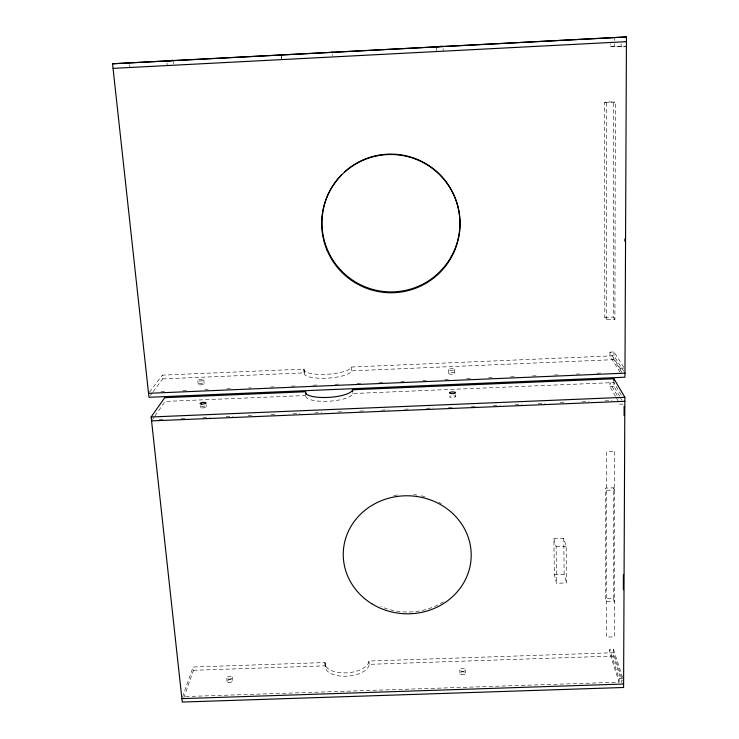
<?xml version="1.0" encoding="UTF-8"?>
<svg xmlns="http://www.w3.org/2000/svg" width="739" height="739" viewBox="0 0 739 739"><rect width="100%" height="100%" fill="white"/><g stroke="black" fill="none" stroke-linecap="round" stroke-linejoin="round"><path stroke-width="0.55" stroke-dasharray="3.69 2.77" d="M622.617 677.497L613.444 649.396L609.721 649.516L609.721 652.851L619.06 682.171L182.616 696.637L193.128 667.021L325.058 662.532A22.041 10.826 -4.6 0 0 345.797 672.887A22.041 10.826 -4.6 0 0 368.964 661.035L613.435 652.722L622.607 680.952M615.504 396.372L609.943 386.525L609.943 382.728L618.857 398.321M609.971 352.124L609.961 355.976L620.067 372.244L620.076 368.207L609.971 352.124L613.97 351.949L623.679 367.08M610.22 46.335L625.647 46.345L610.22 46.335L610.22 44.118M614.913 319.414L613.241 317.086L613.582 101.779L604.714 102.222L604.798 317.465L606.405 319.793L614.913 319.414L615.347 102.305L613.582 101.779M613.416 598.488L613.61 487.814L605.472 488.128L605.5 598.766L606.405 601.407L614.358 601.121L613.416 598.488L605.5 598.766M622.192 683.159L613.425 656.047L613.444 649.396M619.587 396.196L613.906 386.358L613.915 380.659M621.896 372.327L613.952 359.644L613.97 351.949M614.515 46.114L614.515 43.897M614.525 40.571L614.525 38.345M619.06 682.171L619.07 678.707L609.721 649.516M621.12 46.585L621.13 43.767M183.771 697.819L193.47 670.291L193.128 667.021M152.428 419.66L154.322 416.925M154.959 416.011L165.111 401.416L305.9 395.504M150.359 395.439L152.419 392.686M153.102 391.762L162.737 378.904L162.331 375.135L304.006 369.066A23.694 6.069 -3.7 0 0 325.908 374.34A23.694 6.069 -3.7 0 0 351.173 367.052L613.961 355.801L623.661 371.107M149.426 392.15L162.331 375.135M604.714 102.222L606.405 102.758L615.347 102.305M604.798 317.465L613.241 317.086M162.737 378.904L304.283 372.862A23.666 6.134 -3.7 0 0 326.158 378.211A23.666 6.134 -3.7 0 0 351.404 370.858L613.952 359.644M620.076 368.207L624.289 368.031M160.963 391.661L165.573 391.467M182.875 390.737L186.339 390.589M204.795 389.813L208.259 389.665M226.716 388.88L231.325 388.686M248.627 387.957L250.937 387.855M270.548 387.024L274.003 386.885M291.305 386.146L295.923 385.952M313.225 385.222L317.844 385.028M335.146 384.298L338.601 384.151M357.057 383.365L361.676 383.171M378.978 382.442L383.587 382.248M400.898 381.509L404.353 381.37M422.81 380.585L426.274 380.437M444.73 379.661L449.34 379.467M466.642 378.728L471.26 378.534M488.562 377.805L492.026 377.657M510.483 376.881L515.092 376.678M532.394 375.948L537.013 375.754M554.315 375.024L558.924 374.83M576.226 374.091L579.69 373.952M596.992 373.213L602.765 372.973M305.817 396.095A23.546 6.531 -3.8 0 0 328.753 401.222A23.546 6.531 -3.8 0 0 352.771 393.536L613.915 382.562L621.878 396.196M609.943 386.525L613.906 386.358M159.338 419.373L163.938 419.179M181.212 418.468L186.976 418.228M203.096 417.563L210.005 417.276M226.125 416.602L233.034 416.316M248.008 415.697L253.763 415.457M271.037 414.736L275.647 414.551M292.921 413.831L299.831 413.544M314.796 412.925L321.705 412.639M337.834 411.974L342.434 411.78M359.708 411.06L365.472 410.819M381.592 410.154L388.502 409.868M404.621 409.203L410.385 408.963M426.505 408.288L433.414 408.002M448.388 407.383L454.143 407.143M471.417 406.432L477.172 406.191M493.301 405.517L500.211 405.231M515.175 404.612L522.085 404.325M538.214 403.66L545.123 403.374M560.088 402.755L565.852 402.515M581.972 401.84L588.881 401.554M605.001 400.889L611.91 400.603M623.088 404.113L619.956 404.242L616.067 397.351M553.88 538.694L563.774 538.315L566.148 546.26L566.517 582.932L556.559 583.293L554.352 574.84L553.88 538.694L556.107 546.638L556.559 583.293M556.107 546.638L566.148 546.26M554.352 574.84L564.153 574.489L566.517 582.932M193.47 670.291L325.299 665.821A22.022 10.873 -4.6 0 0 346.018 676.222A22.022 10.873 -4.6 0 0 369.158 664.333L613.425 656.047M619.07 678.707L622.977 678.578M620.16 397.185L621.859 400.132M613.61 487.814L614.571 489.985L606.405 490.299L605.472 488.128M129.593 64.746L129.824 66.926M166.986 62.981L167.208 65.208M197.858 380.622L198.237 384.474M200.278 405.563L200.463 407.466M226.79 678.347L227.113 681.681M173.314 61.513L173.526 63.739M203.788 379.781L204.158 383.633M206.172 404.695L206.357 406.598M232.258 677.127L232.582 680.453M281.568 56.266L281.707 58.187M304.006 369.066L304.283 372.862M325.058 662.532L325.299 665.821M281.467 56.838L281.624 59.037M303.914 369.62L304.191 373.426M325.003 663.511L325.243 666.8M332.254 54.455L332.319 55.554M351.173 367.052L351.404 370.858M352.715 392.594L352.771 393.536M368.964 661.035L369.158 664.333M436.509 47.786L436.638 51.167M448.564 369.648L448.712 373.537M459.815 669.987L459.944 673.34M443.077 48.571L443.16 50.834M454.633 369.389L454.771 373.278A3.03 0.804 -2.1 0 1 450.079 374.146A3.03 0.804 -2.1 0 1 450.384 372.742A3.03 0.804 -2.1 0 1 454.762 373.352M455.538 394.571L455.603 396.492A3.011 0.859 -2.1 0 1 450.938 397.388A3.011 0.859 -2.1 0 1 451.243 395.901A3.011 0.859 -2.1 0 1 455.603 396.566M465.45 669.793L465.57 673.155M563.774 538.315L564.153 574.489M606.405 102.758L606.405 319.793M443.418 601.805A63.776 58.843 1.9 0 1 380.825 606.58M393.795 495.573A63.776 58.843 1.9 0 1 399.291 494.733M413.711 494.65A63.776 58.843 1.9 0 1 416.981 495.047M421.258 495.823A63.776 58.843 1.9 0 1 425.442 496.848M438.8 502.169A63.776 58.843 1.9 0 1 441.377 503.61M614.654 451.547L614.285 636.842L606.405 637.11L606.405 451.871L614.654 451.547M461.099 671.104A2.817 1.413 -1.1 0 0 465.45 669.922A2.817 1.413 -1.1 0 0 461.348 668.656A2.817 1.413 -1.1 0 0 461.099 671.104M461.228 674.467A2.817 1.423 -1.1 0 0 465.57 673.284A2.817 1.423 -1.1 0 0 461.469 672A2.817 1.423 -1.1 0 0 461.228 674.467M228.212 679.113A2.827 1.376 -8.1 0 0 232.332 677.386A2.827 1.376 -8.1 0 0 228.037 676.721A2.827 1.376 -8.1 0 0 228.212 679.113M228.536 682.448A2.827 1.386 -8.1 0 0 232.656 680.711A2.827 1.386 -8.1 0 0 228.36 680.046A2.827 1.386 -8.1 0 0 228.536 682.448M201.95 407.9A3.021 0.831 -5.5 0 0 206.421 406.755A3.021 0.831 -5.5 0 0 201.867 406.45A3.021 0.831 -5.5 0 0 201.95 407.9M449.931 370.239A3.039 0.794 -2.1 0 0 454.624 369.463A3.039 0.794 -2.1 0 0 450.236 368.853A3.039 0.794 -2.1 0 0 449.931 370.239M199.345 381.01A3.039 0.776 -5.3 0 0 203.853 379.929A3.039 0.776 -5.3 0 0 199.271 379.67A3.039 0.776 -5.3 0 0 199.345 381.01M199.724 384.871A3.039 0.785 -5.3 0 0 204.223 383.781A3.039 0.785 -5.3 0 0 199.641 383.513A3.039 0.785 -5.3 0 0 199.724 384.871"/><path stroke-width="1.11" d="M613.915 380.659L613.924 378.765L352.549 389.767A23.565 6.466 -3.8 0 1 327.442 397.443A23.565 6.466 -3.8 0 1 305.632 391.744L164.714 397.684L151.135 416.981L182.274 702.05L623.587 687.492L624.861 397.296L613.924 378.765M623.346 589.768L623.411 574.766M624.086 415.604L624.122 406.376M624.824 241.2L624.834 238.891M626.45 36.95L624.954 377.213L148.982 397.277L112.55 63.776L626.45 36.95L112.55 63.776M281.448 54.621L281.485 55.176M168.769 60.626L166.737 60.746L170.035 60.552M170.266 60.57L173.249 60.395L170.626 60.524M170.339 60.543L169.074 60.635M113.058 68.385L626.432 41.661M438.892 46.548C431.225 46.899 448.296 46.077 440.564 46.428M148.548 393.314L624.972 373.167M151.135 416.981L624.861 397.296M151.56 420.897L624.852 401.286M181.905 698.641L623.605 684.028M305.632 391.744L305.817 394.33M332.107 51.979L332.153 52.802M352.549 389.767L352.642 391.421M344.3 172.15A69.023 68.847 33.1 0 1 457.958 206.837A69.023 68.847 33.1 0 1 372.927 289.466A69.023 68.847 33.1 0 1 341.353 175.023M450.799 393.536A3.021 0.85 -2.1 0 0 455.464 392.714A3.021 0.85 -2.1 0 0 451.095 392.058A3.021 0.85 -2.1 0 0 450.799 393.536M201.581 404.076A3.03 0.831 -5.5 0 0 206.061 402.94A3.03 0.831 -5.5 0 0 201.498 402.644A3.03 0.831 -5.5 0 0 201.581 404.076M371.828 603.772A63.979 59.009 1.9 0 0 471.076 558.804A63.979 59.009 1.9 0 0 378.784 501.79A63.979 59.009 1.9 0 0 371.828 603.772M327.155 250.466A69.254 69.078 31.8 0 0 446.125 265.375A69.254 69.078 31.8 0 0 399.328 155.042A69.254 69.078 31.8 0 0 327.155 250.466"/></g></svg>
